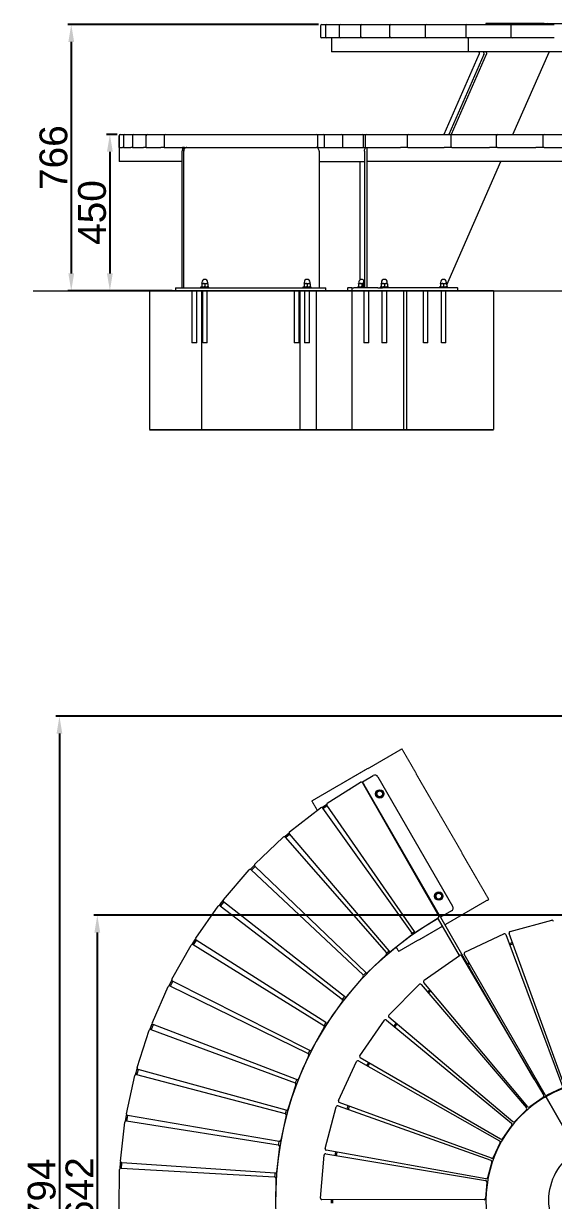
# Model space of a CAD drawing. Header units: millimetres. Extents: x -505 to 8929, y 370 to 7171.
# Drawn here: x -505 to 1021, y 3784 to 7171 of the extents above; entities that cross this region are included whole.
import ezdxf

# ---------------------------------------------------------------- set-up
doc = ezdxf.new("R2010")
doc.units = ezdxf.units.MM
doc.linetypes.add('HIDDEN', pattern=[1.905, 1.27, -0.635])
for name, color, linetype, lineweight in [('ZANO_R', 7, 'Continuous', 0), ('ZANO_R_przerywana', 7, 'HIDDEN', 0), ('ZANO_W', 1, 'Continuous', 0)]:
    doc.layers.add(name, color=color, linetype=linetype, lineweight=lineweight)
doc.styles.get("Standard").update_dxf_attribs({"font": 'ARIALUNI.TTF'})
doc.dimstyles.new('pl i ang', dxfattribs={"dimtxt": 50, "dimasz": 50, "dimexe": 1.25, "dimexo": 0.625, "dimgap": 10, "dimtad": 1, "dimtoh": 1, "dimtxsty": 'Standard', "dimcen": 2.5, "dimclrd": 1, "dimclre": 1, "dimclrt": 1, "dimadec": 0, "dimazin": 0, "dimtfac": 1, "dimtmove": 0, "dimatfit": 3, "dimfxl": 1, "dimarcsym": 1})

# ---------------------------------------------------------------- blocks, each defined once
blk = doc.blocks.new('*D424')
at = {"layer": 'ZANO_W', "color": 1, "lineweight": -2}
for p, q in [((-235.5, 6852.3), (-266.2, 6852.3)), ((-256.2, 6802.3), (-256.2, 6452.3)), ((-235.5, 6402.3), (-266.2, 6402.3))]:
    blk.add_line(p, q, dxfattribs=at)
at = {"layer": 'ZANO_W', "color": 1}
for points in [[(-247.9, 6802.3), (-264.6, 6802.3), (-256.2, 6852.3)], [(-264.6, 6452.3), (-247.9, 6452.3), (-256.2, 6402.3)]]:
    blk.add_solid(points, dxfattribs=at)
at = {"layer": 'ZANO_W', "color": 1, "insert": (-307.1, 6627.3), "char_height": 80, "attachment_point": 5, "rotation": 90}
blk.add_mtext('450', dxfattribs=at)
blk = doc.blocks.new('*D425')
at = {"layer": 'ZANO_W', "color": 1, "lineweight": -2}
for p, q in [((344.1, 7168.3), (-377.4, 7168.3)), ((-367.4, 7118.3), (-367.4, 6452.3)), ((-77, 6402.3), (-377.4, 6402.3))]:
    blk.add_line(p, q, dxfattribs=at)
at = {"layer": 'ZANO_W', "color": 1}
for points in [[(-359, 7118.3), (-375.7, 7118.3), (-367.4, 7168.3)], [(-375.7, 6452.3), (-359, 6452.3), (-367.4, 6402.3)]]:
    blk.add_solid(points, dxfattribs=at)
at = {"layer": 'ZANO_W', "color": 1, "insert": (-418.2, 6785.3), "char_height": 80, "attachment_point": 5, "rotation": 90}
blk.add_mtext('766', dxfattribs=at)
blk = doc.blocks.new('*D432')
at = {"layer": 'ZANO_W', "color": 1, "lineweight": -2}
for p, q in [((1161.2, 4604.8), (-302.4, 4604.8)), ((-292.4, 4554.8), (-292.4, 3012.7)), ((1161.2, 2962.7), (-302.4, 2962.7))]:
    blk.add_line(p, q, dxfattribs=at)
at = {"layer": 'ZANO_W', "color": 1}
for points in [[(-284.1, 4554.8), (-300.7, 4554.8), (-292.4, 4604.8)], [(-300.7, 3012.7), (-284.1, 3012.7), (-292.4, 2962.7)]]:
    blk.add_solid(points, dxfattribs=at)
at = {"layer": 'ZANO_W', "color": 1, "insert": (-343.3, 3783.7), "char_height": 80, "attachment_point": 5, "rotation": 90}
blk.add_mtext('1642', dxfattribs=at)
blk = doc.blocks.new('*D433')
at = {"layer": 'ZANO_W', "color": 1, "lineweight": -2}
for p, q in [((1161.2, 5177.4), (-411.4, 5177.4)), ((-401.4, 5127.4), (-401.4, 2433.3)), ((1161.2, 2383.3), (-411.4, 2383.3))]:
    blk.add_line(p, q, dxfattribs=at)
at = {"layer": 'ZANO_W', "color": 1}
for points in [[(-393, 5127.4), (-409.7, 5127.4), (-401.4, 5177.4)], [(-409.7, 2433.3), (-393, 2433.3), (-401.4, 2383.3)]]:
    blk.add_solid(points, dxfattribs=at)
at = {"layer": 'ZANO_W', "color": 1, "insert": (-452.2, 3780.3), "char_height": 80, "attachment_point": 5, "rotation": 90}
blk.add_mtext('2794', dxfattribs=at)

msp = doc.modelspace()

# ---------------------------------------------------------------- linework, layer by layer
at = {"layer": 'ZANO_R', "color": 7}
for p, q in [((350, 7164.3), (350, 7134.3)), ((350.1, 7164.3), (350.1, 7134.3)), ((354, 7168.3), (354.1, 7168.3)), ((354.1, 7168.3), (365.4, 7168.3)), ((364.6, 7164.3), (364.6, 7134.3)), ((365.4, 7168.3), (368.6, 7168.3)), ((368.6, 7168.3), (401.2, 7168.3)), ((401.2, 7168.3), (407.5, 7168.3)), ((403.5, 7164.3), (403.5, 7134.3)), ((407.5, 7168.3), (460.4, 7168.3)), ((460.4, 7168.3), (469.6, 7168.3)), ((465.6, 7164.3), (465.6, 7134.3)), ((469.6, 7168.3), (541.2, 7168.3)), ((541.2, 7168.3), (553.1, 7168.3)), ((549.1, 7164.3), (549.1, 7134.3)), ((553.1, 7168.3), (641.2, 7168.3)), ((641.2, 7168.3), (655.3, 7168.3)), ((651.3, 7164.3), (651.3, 7134.3)), ((655.3, 7168.3), (757.3, 7168.3)), ((757.3, 7168.3), (772.2, 7168.3)), ((768.2, 7164.3), (768.2, 7134.3)), ((772.2, 7168.3), (884.9, 7168.3)), ((826.4, 7171.3), (826.4, 7168.3)), ((993.8, 7171.3), (826.4, 7171.3)), ((884.9, 7168.3), (902.1, 7168.3)), ((898.1, 7164.3), (898.1, 7134.3)), ((902.1, 7168.3), (1022.2, 7168.3)), ((993.8, 7171.3), (1003.7, 7171.3)), ((1003.7, 7171.3), (1516.3, 7171.3)), ((354.1, 7130.3), (354, 7130.3)), ((365.4, 7130.3), (354.1, 7130.3)), ((368.6, 7130.3), (365.4, 7130.3)), ((401.2, 7130.3), (368.6, 7130.3)), ((381.4, 7130.3), (381.4, 7090.3)), ((407.5, 7130.3), (401.2, 7130.3)), ((460.4, 7130.3), (407.5, 7130.3)), ((469.6, 7130.3), (460.4, 7130.3)), ((541.2, 7130.3), (469.6, 7130.3)), ((553.1, 7130.3), (541.2, 7130.3)), ((641.2, 7130.3), (553.1, 7130.3)), ((655.3, 7130.3), (641.2, 7130.3)), ((757.3, 7130.3), (655.3, 7130.3)), ((771, 7130.3), (757.3, 7130.3)), ((772.2, 7130.3), (771, 7130.3)), ((884.9, 7130.3), (772.2, 7130.3)), ((775.9, 7090.3), (775.9, 7130.3)), ((776, 7090.3), (776, 7130.3)), ((894.3, 7130.3), (884.9, 7130.3)), ((902.1, 7130.3), (894.3, 7130.3)), ((1022.2, 7130.3), (902.1, 7130.3)), ((776, 7090.3), (381.4, 7090.3)), ((806.2, 7082), (705.4, 6852.3)), ((820.1, 7082), (719, 6852.3)), ((827, 7082), (725.9, 6852.3)), ((1961.4, 7090.3), (775.9, 7090.3)), ((903.8, 6852.3), (1007.9, 7088.9)), ((-229.6, 6814.3), (-229.6, 6848.3)), ((-229.5, 6848.3), (-229.5, 6814.3)), ((-225.6, 6852.3), (-225.5, 6852.3)), ((-225.5, 6852.3), (-215.8, 6852.3)), ((-217.3, 6848.3), (-217.3, 6814.3)), ((-215.8, 6852.3), (-213.3, 6852.3)), ((-213.3, 6852.3), (-192.4, 6852.3)), ((-192.4, 6852.3), (-187.5, 6852.3)), ((-191.5, 6848.3), (-191.5, 6814.3)), ((-187.5, 6852.3), (-155.7, 6852.3)), ((-155.7, 6852.3), (-148.4, 6852.3)), ((-152.4, 6848.3), (-152.4, 6814.3)), ((-148.4, 6852.3), (-106, 6852.3)), ((-106, 6852.3), (-96.4, 6852.3)), ((-100.4, 6848.3), (-100.4, 6814.3)), ((-96.4, 6852.3), (-43.8, 6852.3)), ((-43.8, 6852.3), (338.4, 6852.3)), ((338.4, 6852.3), (357.4, 6852.3)), ((342.4, 6814.3), (342.4, 6848.3)), ((357.4, 6852.3), (367.6, 6852.3)), ((361.4, 6814.3), (361.4, 6848.3)), ((367.6, 6852.3), (410.2, 6852.3)), ((410.2, 6852.3), (421.7, 6852.3)), ((414.2, 6814.3), (414.2, 6848.3)), ((421.7, 6852.3), (470.2, 6852.3)), ((470.2, 6852.3), (482.5, 6852.3)), ((474.2, 6814.3), (474.2, 6848.3)), ((478.5, 6848.3), (478.5, 6814.3)), ((482.5, 6852.3), (582.4, 6852.3)), ((582.4, 6852.3), (603.1, 6852.3)), ((599.1, 6848.3), (599.1, 6814.3)), ((603.1, 6852.3), (707.7, 6852.3)), ((707.7, 6852.3), (729.3, 6852.3)), ((725.3, 6848.3), (725.3, 6814.3)), ((729.3, 6852.3), (837.7, 6852.3)), ((837.7, 6852.3), (860.1, 6852.3)), ((856.1, 6848.3), (856.1, 6814.3)), ((860.1, 6852.3), (971, 6852.3)), ((971, 6852.3), (994, 6852.3)), ((990, 6848.3), (990, 6814.3)), ((994, 6852.3), (1106.5, 6852.3)), ((-229.5, 6814.3), (-229.6, 6814.3)), ((-229.5, 6814.3), (-219.8, 6814.3)), ((-229.5, 6814.3), (-229.5, 6814.3)), ((-229.1, 6814.3), (-229.1, 6774.3)), ((-218.6, 6814.3), (-219.8, 6814.3)), ((-217.3, 6814.3), (-218.6, 6814.3)), ((-217.2, 6814.3), (-217.3, 6814.3)), ((-217.2, 6814.3), (-196.3, 6814.3)), ((-194.9, 6814.3), (-196.3, 6814.3)), ((-191.5, 6814.3), (-194.9, 6814.3)), ((-191.3, 6814.3), (-191.5, 6814.3)), ((-191.3, 6814.3), (-159.5, 6814.3)), ((-157.8, 6814.3), (-159.5, 6814.3)), ((-152.4, 6814.3), (-157.8, 6814.3)), ((-152.1, 6814.3), (-152.4, 6814.3)), ((-152.1, 6814.3), (-109.7, 6814.3)), ((-107.8, 6814.3), (-109.7, 6814.3)), ((-100.4, 6814.3), (-107.8, 6814.3)), ((-99.9, 6814.3), (-100.4, 6814.3)), ((-99.9, 6814.3), (-47.4, 6814.3)), ((-47.6, 6814.3), (-47.6, 6804.8)), ((-41.8, 6814.3), (-47.4, 6814.3)), ((-44.2, 6814.3), (-44.2, 6812.3)), ((-41.8, 6814.3), (-35.8, 6814.3)), ((-35.8, 6814.3), (-35, 6814.3)), ((-35, 6814.3), (337.4, 6814.3)), ((338.6, 6814.2), (338.6, 6814.3)), ((342.4, 6814.3), (340.4, 6814.3)), ((342.1, 6812.8), (342.1, 6814.3)), ((342.4, 6814.3), (478.5, 6814.3)), ((480.7, 6814.3), (478.5, 6814.3)), ((480.7, 6814.3), (580.5, 6814.3)), ((483.6, 6814.3), (483.6, 6774.3)), ((583.4, 6814.3), (580.5, 6814.3)), ((599.1, 6814.3), (583.4, 6814.3)), ((601.6, 6814.3), (599.2, 6814.3)), ((601.6, 6814.3), (706.2, 6814.3)), ((709, 6814.3), (706.2, 6814.3)), ((725.6, 6814.3), (709, 6814.3)), ((728.2, 6814.3), (725.6, 6814.3)), ((728.2, 6814.3), (836.5, 6814.3)), ((839.3, 6814.3), (836.5, 6814.3)), ((856.5, 6814.3), (839.3, 6814.3)), ((859.3, 6814.3), (856.5, 6814.3)), ((859.3, 6814.3), (970.3, 6814.3)), ((973.1, 6814.3), (970.3, 6814.3)), ((990.6, 6814.3), (973.1, 6814.3)), ((993.7, 6814.3), (990.6, 6814.3)), ((993.7, 6814.3), (1106.2, 6814.3)), ((-47.7, 6410.3), (-47.7, 6804.3)), ((-43.7, 6410.3), (-43.7, 6804.3)), ((346.1, 6804.3), (346.1, 6410.3)), ((476.7, 6804.3), (476.7, 6410.3)), ((483.6, 6804.3), (483.6, 6410.3)), ((-47.6, 6774.3), (-229.1, 6774.3)), ((346.1, 6774.3), (476.7, 6774.3)), ((463.7, 6774.3), (463.7, 6433.2)), ((2365.7, 6774.3), (483.6, 6774.3)), ((713.3, 6419.6), (869.4, 6774.3)), ((-67, 6410.3), (-67, 6402.3)), ((-67, 6410.3), (-65.7, 6410.3)), ((-65.7, 6410.3), (-25.7, 6410.3)), ((-47.7, 6410.3), (-43.7, 6410.3)), ((-25.7, 6410.3), (-12, 6410.3)), ((-12, 6410.3), (360.4, 6410.3)), ((5, 6412.8), (5, 6410.3)), ((29, 6412.8), (5, 6412.8)), ((8, 6422.8), (8, 6422.8)), ((8, 6422.8), (12.7, 6422.8)), ((8, 6422.8), (8, 6422.8)), ((8, 6412.8), (8, 6412.8)), ((8.1, 6422), (8.1, 6413.6)), ((8.5, 6426.3), (8.5, 6423.1)), ((12.7, 6422.8), (21.7, 6422.8)), ((17.3, 6422), (17.3, 6413.6)), ((26, 6422.8), (21.7, 6422.8)), ((25.5, 6423.1), (25.5, 6426.3)), ((26, 6422.8), (26, 6422.8)), ((26, 6412.8), (26, 6412.8)), ((26.1, 6422), (26.1, 6413.6)), ((29, 6410.3), (29, 6412.8)), ((299.4, 6412.8), (299.4, 6410.3)), ((323.4, 6412.8), (299.4, 6412.8)), ((302.4, 6422.8), (302.4, 6422.8)), ((302.4, 6422.8), (307.1, 6422.8)), ((302.4, 6422.8), (302.4, 6422.8)), ((302.4, 6412.8), (302.4, 6412.8)), ((302.6, 6422), (302.6, 6413.6)), ((302.9, 6426.3), (302.9, 6423.1)), ((307.1, 6422.8), (316.1, 6422.8)), ((311.7, 6422), (311.7, 6413.6)), ((320.4, 6422.8), (316.1, 6422.8)), ((319.9, 6423.1), (319.9, 6426.3)), ((320.4, 6422.8), (320.4, 6422.8)), ((320.4, 6412.8), (320.4, 6412.8)), ((320.6, 6422), (320.6, 6413.6)), ((323.4, 6410.3), (323.4, 6412.8)), ((360.4, 6410.3), (365.4, 6410.3)), ((365.4, 6402.3), (365.4, 6410.3)), ((427.5, 6410.3), (427.5, 6402.3)), ((427.5, 6410.3), (428.8, 6410.3)), ((440.6, 6410.3), (428.8, 6410.3)), ((440.6, 6410.3), (440.6, 6402.3)), ((440.6, 6410.3), (445.6, 6410.3)), ((514.8, 6410.3), (445.6, 6410.3)), ((456.7, 6412.8), (456.7, 6410.3)), ((469.8, 6412.8), (456.7, 6412.8)), ((459.7, 6422.8), (459.7, 6422.8)), ((459.7, 6422.8), (464.4, 6422.8)), ((459.7, 6422.8), (459.7, 6422.8)), ((459.7, 6412.8), (459.7, 6412.8)), ((459.8, 6422), (459.8, 6413.6)), ((460.2, 6426.3), (460.2, 6423.1)), ((464.4, 6422.8), (472.8, 6422.8)), ((468.9, 6422), (468.9, 6413.6)), ((469.8, 6412.8), (469.8, 6410.3)), ((476.7, 6412.8), (469.8, 6412.8)), ((472.8, 6422.8), (472.8, 6422.8)), ((472.8, 6422.8), (476.7, 6422.8)), ((472.8, 6422.8), (472.8, 6422.8)), ((472.8, 6412.8), (472.8, 6412.8)), ((472.9, 6422), (472.9, 6413.6)), ((473.3, 6426.3), (473.3, 6423.1)), ((483.6, 6410.3), (476.7, 6410.3)), ((514.8, 6410.3), (528.5, 6410.3)), ((521.7, 6412.8), (521.7, 6410.3)), ((545.7, 6412.8), (521.7, 6412.8)), ((524.7, 6422.8), (524.7, 6422.8)), ((524.7, 6422.8), (529.4, 6422.8)), ((524.7, 6422.8), (524.7, 6422.8)), ((524.7, 6412.8), (524.7, 6412.8)), ((524.8, 6422), (524.8, 6413.6)), ((525.2, 6426.3), (525.2, 6423.1)), ((744, 6410.3), (528.5, 6410.3)), ((529.4, 6422.8), (538.4, 6422.8)), ((534, 6422), (534, 6413.6)), ((542.7, 6422.8), (538.4, 6422.8)), ((542.2, 6423.1), (542.2, 6426.3)), ((542.7, 6422.8), (542.7, 6422.8)), ((542.7, 6412.8), (542.7, 6412.8)), ((542.8, 6422), (542.8, 6413.6)), ((545.7, 6410.3), (545.7, 6412.8)), ((692.1, 6412.8), (692.1, 6410.3)), ((716.1, 6412.8), (692.1, 6412.8)), ((695.1, 6422.8), (695.1, 6422.8)), ((695.1, 6422.8), (699.8, 6422.8)), ((695.1, 6422.8), (695.1, 6422.8)), ((695.1, 6412.8), (695.1, 6412.8)), ((695.3, 6422), (695.3, 6413.6)), ((695.6, 6426.3), (695.6, 6423.1)), ((699.8, 6422.8), (708.8, 6422.8)), ((704.4, 6422), (704.4, 6413.6)), ((713.1, 6422.8), (708.8, 6422.8)), ((712.6, 6423.1), (712.6, 6426.3)), ((713.1, 6422.8), (713.1, 6422.8)), ((713.1, 6412.8), (713.1, 6412.8)), ((713.3, 6422), (713.3, 6413.6)), ((716.1, 6410.3), (716.1, 6412.8)), ((744, 6410.3), (745.3, 6410.3)), ((745.3, 6402.3), (745.3, 6410.3)), ((-142.3, 6402.3), (7.7, 6402.3)), ((290.7, 6402.3), (-142.3, 6402.3)), ((-6, 6402.3), (-20, 6402.3)), ((7.7, 6402.3), (337.8, 6402.3)), ((24, 6402.3), (10, 6402.3)), ((288.4, 6402.3), (274.4, 6402.3)), ((440.7, 6402.3), (290.7, 6402.3)), ((318.4, 6402.3), (304.4, 6402.3)), ((337.8, 6402.3), (597.4, 6402.3)), ((337.8, 6402.3), (440.7, 6402.3)), ((588.5, 6402.3), (337.8, 6402.3)), ((488.8, 6402.3), (474.8, 6402.3)), ((540.7, 6402.3), (526.7, 6402.3)), ((848, 6402.3), (588.5, 6402.3)), ((597.4, 6402.3), (848, 6402.3)), ((659.2, 6402.3), (645.2, 6402.3)), ((711.1, 6402.3), (697.1, 6402.3)), ((369.7, 4927), (465.3, 4987.3)), ((468.7, 4987.7), (470.6, 4988.7)), ((470.6, 4988.7), (501.8, 5006.7)), ((470.9, 4985.9), (690.4, 4601.8)), ((694.5, 4601), (475.6, 4980.1)), ((515.4, 5003.1), (730.4, 4630.7)), ((432.5, 4966.7), (430.9, 4965.6)), ((432.5, 4966.7), (435, 4968.2)), ((261.1, 4844.6), (350.2, 4914)), ((353.7, 4914.7), (368, 4924.7)), ((355.9, 4913.2), (612.5, 4552.8)), ((356.7, 4912), (369.1, 4920.6)), ((620.8, 4557.8), (368.6, 4921.4)), ((161.1, 4751.7), (242.8, 4829.7)), ((248.6, 4829.4), (539.7, 4496.3)), ((547.6, 4502.1), (260.5, 4838.8)), ((480.2, 4439.4), (161.1, 4745.9)), ((70.8, 4649.4), (144.4, 4735.1)), ((150.1, 4735.4), (472.9, 4432.8)), ((419.3, 4370.3), (71.3, 4643.6)), ((-9, 4538.5), (55.7, 4631.1)), ((61.4, 4632), (412.6, 4363)), ((726.8, 4617), (695.6, 4599)), ((689.1, 4596.4), (626.2, 4556.7)), ((688.7, 4595), (678.8, 4589.3)), ((749.9, 4489), (689.4, 4593.7)), ((772.5, 4465.9), (696.4, 4597.7)), ((895.8, 4557.6), (1015.6, 4590.1)), ((611.7, 4547.3), (553.1, 4501.6)), ((613, 4551.8), (621.1, 4557.5)), ((765.5, 4498.1), (877.9, 4551)), ((883.4, 4548.8), (1046.8, 4111.6)), ((1052, 4113.5), (893.1, 4552.3)), ((-77.5, 4420.3), (-22.3, 4518.8)), ((-16.7, 4520.2), (359.5, 4287.4)), ((365.4, 4295.5), (-7.9, 4532.9)), ((539.5, 4490.7), (485.7, 4439.4)), ((540.3, 4495.4), (547.9, 4501.8)), ((648.5, 4417.4), (750, 4489)), ((755.7, 4487.7), (992.6, 4085.6)), ((996.5, 4087.9), (763.8, 4492.5)), ((473.6, 4431.9), (480.5, 4439.1)), ((769.6, 4464.2), (776, 4467.9)), ((771.6, 4460.7), (778, 4464.4)), ((773.9, 4456.9), (776.7, 4458.5)), ((776.7, 4458.5), (774.5, 4462.4)), ((775.9, 4467.9), (777.4, 4468.7)), ((775.9, 4467.9), (777.9, 4464.4)), ((778, 4464.4), (776, 4467.9)), ((777.9, 4464.4), (779.4, 4465.3)), ((964.9, 4132.5), (779.2, 4454.2)), ((-86, 4401.6), (-77.9, 4417.5)), ((-82, 4400.6), (-75, 4414.4)), ((319.3, 4215.6), (-75.8, 4414.7)), ((473.2, 4427.3), (424.8, 4370.9)), ((546.4, 4317), (633.9, 4405.1)), ((639.8, 4404.9), (942.9, 4050)), ((947.1, 4053.6), (647.7, 4411.5)), ((-133.9, 4295.7), (-88.8, 4399.2)), ((-83.4, 4401.2), (314.1, 4207)), ((413.4, 4362.2), (419.6, 4370.1)), ((657.6, 4384), (665.3, 4390.5)), ((660.2, 4381), (667.9, 4387.5)), ((413.5, 4357.5), (370.9, 4296.6)), ((463.4, 4200.3), (534.2, 4302.3)), ((540.1, 4303.1), (900.2, 4006.3)), ((903.7, 4010.5), (546.7, 4311.1)), ((-177.7, 4166.1), (-143.1, 4273.6)), ((-137.9, 4276.1), (276.9, 4122.3)), ((281.2, 4131.5), (-131.7, 4290.4)), ((360.9, 4282.1), (324.6, 4217.2)), ((360.4, 4286.7), (365.8, 4295.3)), ((561.2, 4285.7), (567.6, 4293.4)), ((564.3, 4283.2), (570.7, 4290.9)), ((316, 4201.8), (286.3, 4133.6)), ((401.8, 4071.1), (453.9, 4183.8)), ((459.5, 4185.6), (865.7, 3955.8)), ((868.5, 3960.6), (464.7, 4194.6)), ((-208.5, 4032.7), (-184.7, 4143.1)), ((-179.8, 4146.2), (248.2, 4034.3)), ((251.6, 4043.9), (-175, 4161)), ((279.3, 4117.3), (256.5, 4046.5)), ((1044.8, 4106.6), (1001.7, 4086.3)), ((842.4, 3905.3), (404.1, 4065.6)), ((991.4, 4080.3), (952.5, 4052.9)), ((994.2, 4081.8), (990.1, 4079.4)), ((993.8, 4079.7), (993.6, 4079.6)), ((995.8, 4081), (998.4, 4082.4)), ((1001, 4084), (998.4, 4082.5)), ((998.4, 4082.5), (1088.2, 3926.5)), ((998.4, 4082.4), (1088.1, 3926.7)), ((1003.4, 4085.3), (1003.1, 4085.2)), ((363.7, 3933.1), (395.4, 4053.1)), ((400.6, 4055.9), (840.5, 3900.1)), ((942.7, 4044.6), (909.1, 4010.8)), ((-225.9, 3896.9), (-213.2, 4009.1)), ((-208.6, 4012.6), (228.5, 3943.8)), ((230.9, 3953.8), (-205.3, 4027.9)), ((251.1, 4029.6), (235.5, 3956.9)), ((900.9, 4000.9), (873.7, 3961.8)), ((231.8, 3939.4), (223.5, 3865.5)), ((867.4, 3950.6), (847.4, 3907.4)), ((350, 3790.5), (360.4, 3914.3)), ((365.1, 3917.9), (825.4, 3840.9)), ((826.3, 3846.3), (366.8, 3928.1)), ((392.1, 3913.4), (393.8, 3923.3)), ((396, 3912.7), (397.7, 3922.6)), ((-229.6, 3759.9), (-228.2, 3872.8)), ((-223.9, 3876.7), (217.8, 3851.6)), ((219.2, 3861.9), (-222.2, 3892.4)), ((843, 3895.3), (830.9, 3849.3)), ((221.5, 3847.6), (220.6, 3773.3)), ((828.7, 3836.6), (824.7, 3789.1)), ((820.7, 3785.5), (354, 3786.2)), ((381.4, 3776.1), (381.4, 3786.2)), ((385.4, 3776.1), (385.4, 3786.2))]:
    msp.add_line(p, q, dxfattribs=at)
at = {"layer": 'ZANO_R'}
msp.add_line((-476.6, 6402.3), (3267.2, 6402.3), dxfattribs=at)
at = {"layer": 'ZANO_R', "color": 7, "flags": 128}
for points in [[(804.4, 7090.3), (805.1, 7090.1), (805.7, 7089.5), (806.3, 7088.6), (806.6, 7087.4), (806.8, 7086), (806.8, 7084.6), (806.6, 7083.2), (806.2, 7082)], [(820.1, 7082), (820.5, 7083.2), (820.7, 7084.6), (820.7, 7086), (820.5, 7087.4), (820.1, 7088.6), (819.6, 7089.5), (818.9, 7090.1), (818.2, 7090.3)], [(825.1, 7090.3), (825.9, 7090.1), (826.5, 7089.5), (827, 7088.6), (827.4, 7087.4), (827.6, 7086), (827.6, 7084.6), (827.4, 7083.2), (827, 7082)], [(-47.7, 6804.3), (-47.5, 6806.3), (-47, 6808.2), (-46.2, 6809.9), (-45.1, 6811.4), (-43.8, 6812.7), (-42.3, 6813.6), (-40.7, 6814.1), (-39, 6814.3)], [(-35, 6814.3), (-36.7, 6814.1), (-38.3, 6813.6), (-39.8, 6812.7), (-41.1, 6811.4), (-42.2, 6809.9), (-43, 6808.2), (-43.5, 6806.3), (-43.7, 6804.3)], [(346.1, 6804.3), (345.9, 6806.3), (345.4, 6808.2), (344.6, 6809.9), (343.5, 6811.4), (342.2, 6812.7), (340.7, 6813.6), (339.1, 6814.1), (337.4, 6814.3)], [(476.7, 6804.3), (476.8, 6806.3), (477.1, 6808.2), (477.6, 6809.9), (478.2, 6811.4), (478.9, 6812.7), (479.8, 6813.6), (480.7, 6814.1), (481.7, 6814.3)], [(8.1, 6422), (8, 6422.8), (8, 6422.8)], [(8, 6412.8), (8, 6412.9), (8.1, 6413.6)], [(8.1, 6422), (10.4, 6422.6), (12.7, 6422.8)], [(17.3, 6413.6), (15, 6413.1), (12.7, 6412.8)], [(17.3, 6422), (19.4, 6422.6), (21.7, 6422.8)], [(26.1, 6413.6), (23.9, 6413.1), (21.7, 6412.8)], [(26.1, 6422), (26, 6422.8), (26, 6422.8)], [(26, 6412.8), (26, 6412.9), (26.1, 6413.6)], [(302.6, 6422), (302.5, 6422.8), (302.4, 6422.8)], [(302.4, 6412.8), (302.5, 6412.9), (302.6, 6413.6)], [(302.6, 6422), (304.8, 6422.6), (307.1, 6422.8)], [(311.7, 6413.6), (309.5, 6413.1), (307.1, 6412.8)], [(311.7, 6422), (313.9, 6422.6), (316.1, 6422.8)], [(320.6, 6413.6), (318.4, 6413.1), (316.1, 6412.8)], [(320.6, 6422), (320.5, 6422.8), (320.4, 6422.8)], [(320.4, 6412.8), (320.5, 6412.9), (320.6, 6413.6)], [(459.8, 6422), (459.7, 6422.8), (459.7, 6422.8)], [(459.7, 6412.8), (459.7, 6412.9), (459.8, 6413.6)], [(459.8, 6422), (462, 6422.6), (464.4, 6422.8)], [(468.9, 6413.6), (466.7, 6413.1), (464.4, 6412.8)], [(468.9, 6422), (471.1, 6422.6), (472.8, 6422.8)], [(472.8, 6412.9), (471, 6413.1), (468.9, 6413.6)], [(472.9, 6422), (472.8, 6422.8), (472.8, 6422.8)], [(472.8, 6412.8), (472.8, 6412.9), (472.9, 6413.6)], [(472.9, 6422), (475.2, 6422.6), (476.7, 6422.8)], [(476.7, 6412.9), (475, 6413.1), (472.9, 6413.6)], [(524.8, 6422), (524.7, 6422.8), (524.7, 6422.8)], [(524.7, 6412.8), (524.7, 6412.9), (524.8, 6413.6)], [(524.8, 6422), (527.1, 6422.6), (529.4, 6422.8)], [(534, 6413.6), (531.7, 6413.1), (529.4, 6412.8)], [(534, 6422), (536.2, 6422.6), (538.4, 6422.8)], [(542.8, 6413.6), (540.7, 6413.1), (538.4, 6412.8)], [(542.8, 6422), (542.7, 6422.8), (542.7, 6422.8)], [(542.7, 6412.8), (542.7, 6412.9), (542.8, 6413.6)], [(695.3, 6422), (695.2, 6422.8), (695.1, 6422.8)], [(695.1, 6412.8), (695.2, 6412.9), (695.3, 6413.6)], [(695.3, 6422), (697.5, 6422.6), (699.8, 6422.8)], [(704.4, 6413.6), (702.2, 6413.1), (699.8, 6412.8)], [(704.4, 6422), (706.6, 6422.6), (708.8, 6422.8)], [(713.3, 6413.6), (711.1, 6413.1), (708.8, 6412.8)], [(713.3, 6422), (713.1, 6422.8), (713.1, 6422.8)], [(713.1, 6412.8), (713.1, 6412.9), (713.3, 6413.6)], [(470.6, 4988.7), (470.7, 4988.6), (471, 4988.1), (471.5, 4987.3), (472.1, 4986.2), (472.8, 4984.9), (473.7, 4983.4), (474.6, 4981.8), (475.6, 4980.1)], [(515.9, 4961.8), (515.6, 4961.6), (513.5, 4960.3), (511.5, 4959.1)], [(511.6, 4953.9), (511.5, 4957.8), (511.5, 4959.1)], [(511.8, 4948.7), (511.7, 4952.5), (511.6, 4953.9)], [(511.8, 4948.7), (514, 4947.5), (516.3, 4946.2)], [(520.3, 4964.5), (518.2, 4963.2), (515.9, 4961.8)], [(516.3, 4946.2), (516.7, 4946), (518.8, 4944.9), (520.9, 4943.7)], [(524.9, 4962), (524.6, 4962.2), (522.5, 4963.4), (520.3, 4964.5)], [(520.9, 4943.7), (523.1, 4945.1), (525.3, 4946.4)], [(529.5, 4959.6), (527.2, 4960.8), (524.9, 4962)], [(525.3, 4946.4), (525.7, 4946.6), (527.7, 4947.9), (529.8, 4949.2)], [(529.6, 4954.4), (529.5, 4958.3), (529.5, 4959.6)], [(529.8, 4949.2), (529.7, 4953), (529.6, 4954.4)], [(246.3, 4830.7), (248, 4832.2), (259.6, 4842.1)], [(249.6, 4828.3), (250.6, 4829.2), (261.1, 4838.1)], [(147.7, 4736.4), (152.1, 4741.1), (159.9, 4749.2)], [(151.2, 4734.3), (155, 4738.3), (161.7, 4745.3)], [(58.9, 4632.8), (65.4, 4641.2), (69.8, 4646.7)], [(62.6, 4631.1), (68.6, 4638.7), (72, 4643.1)], [(685.9, 4667.3), (685.6, 4667.1), (683.5, 4665.9), (681.5, 4664.6)], [(681.6, 4659.4), (681.5, 4663.4), (681.5, 4664.6)], [(681.8, 4654.2), (681.7, 4658.1), (681.6, 4659.4)], [(681.8, 4654.2), (684, 4653), (686.3, 4651.8)], [(690.3, 4670.1), (688.2, 4668.7), (685.9, 4667.3)], [(686.3, 4651.8), (686.7, 4651.6), (688.8, 4650.4), (690.9, 4649.3)], [(694.9, 4667.6), (694.6, 4667.8), (692.5, 4668.9), (690.3, 4670.1)], [(690.9, 4649.3), (693.1, 4650.6), (695.3, 4652)], [(699.5, 4665.1), (697.2, 4666.3), (694.9, 4667.6)], [(695.3, 4652), (695.7, 4652.2), (697.7, 4653.5), (699.8, 4654.7)], [(699.6, 4659.9), (699.5, 4663.9), (699.5, 4665.1)], [(699.8, 4654.7), (699.7, 4658.6), (699.6, 4659.9)], [(689.4, 4593.7), (689.2, 4594.1), (689, 4594.4), (688.8, 4594.8), (688.6, 4595.2), (688.3, 4595.6), (688.2, 4595.9)], [(694.5, 4601), (694.7, 4600.5), (695, 4600.1), (695.3, 4599.6), (695.5, 4599.2), (695.7, 4598.8), (696, 4598.4), (696.2, 4598.1), (696.4, 4597.7)], [(-19.3, 4520.8), (-11.3, 4533.4), (-9.7, 4535.8)], [(-15.4, 4519.4), (-7.9, 4531.3), (-7.2, 4532.4)], [(892.9, 4523.1), (896.8, 4524.5), (902.4, 4526.6)], [(894.3, 4519.4), (898.2, 4520.8), (903.8, 4522.8)], [(776.7, 4458.5), (776.8, 4458.4), (776.9, 4458.2), (777.2, 4457.8), (777.5, 4457.2), (777.9, 4456.6), (778.3, 4455.8), (778.8, 4455), (779.2, 4454.2)], [(-140.5, 4276.2), (-139.9, 4277.9), (-134.1, 4293)], [(-136.5, 4275.6), (-136.2, 4276.4), (-130.9, 4290.1)], [(315, 4206.3), (315.3, 4206.8), (319.7, 4215.4)], [(483.3, 4172.1), (485, 4175.1), (488.3, 4180.9)], [(486.8, 4170.2), (488.5, 4173.1), (491.8, 4178.9)], [(-182.4, 4146), (-180.8, 4152.1), (-177.6, 4163.4)], [(-178.3, 4145.8), (-176.9, 4151), (-174.2, 4160.8)], [(277.9, 4121.7), (278.5, 4123.4), (281.6, 4131.3)], [(993.1, 4083.7), (993.1, 4083.7), (993.5, 4083), (993.8, 4082.5), (994.1, 4082.1), (994.2, 4081.9), (994.2, 4081.8)], [(1001.6, 4084.3), (1001.4, 4084.2), (1001.2, 4084.1)], [(249.3, 4033.8), (250.1, 4036.7), (252.1, 4043.8)], [(426.4, 4046.8), (429, 4054), (429.8, 4056.2)], [(430.2, 4045.4), (432.7, 4052.6), (433.6, 4054.9)], [(-211.1, 4012.1), (-209.3, 4022.9), (-208.1, 4030)], [(-207.1, 4012.3), (-205.4, 4022.3), (-204.4, 4027.8)], [(229.5, 3943.4), (230.2, 3947.6), (231.3, 3953.7)], [(-226.5, 3876), (-225.4, 3891.7), (-225.2, 3894.2)], [(-222.4, 3876.6), (-221.4, 3891.4), (-221.3, 3892.4)], [(218.9, 3851.4), (219.3, 3857), (219.6, 3861.9)]]:
    msp.add_lwpolyline(points, dxfattribs=at)
at = {"layer": 'ZANO_R', "color": 7}
for centre, radius in [((520.6, 4954.1), 12), ((520.6, 4954.1), 8.5), ((690.6, 4659.7), 12), ((690.6, 4659.7), 8.5)]:
    msp.add_circle(centre, radius, dxfattribs=at)
for centre, radius, start, end in [((354.1, 7164.3), 4, 90, 180), ((368.6, 7164.3), 4, 90, 180), ((407.5, 7164.3), 4, 90, 180), ((469.6, 7164.3), 4, 90, 180), ((553.1, 7164.3), 4, 90, 180), ((655.3, 7164.3), 4, 90, 180), ((772.2, 7164.3), 4, 90, 180), ((902.1, 7164.3), 4, 90, 180), ((993.7, 7166.9), 4.46, 19.112, 88.6241), ((1003.8, 7166.8), 4.5, 91.3186, 160.5168), ((354.1, 7134.3), 4, 180, 270), ((368.6, 7134.3), 4, 180, 270), ((407.5, 7134.3), 4, 180, 270), ((469.6, 7134.3), 4, 180, 270), ((553.1, 7134.3), 4, 180, 270), ((655.3, 7134.3), 4, 180, 270), ((772.2, 7134.3), 4, 180, 270), ((902.1, 7134.3), 4, 180, 270), ((1001.5, 7091.7), 7.04, 336.746, 348.8343), ((-225.6, 6848.3), 4, 90.0035, 180.0024), ((-225.5, 6848.3), 4, 90, 180), ((-213.3, 6848.3), 4, 90, 180), ((-187.5, 6848.3), 4, 90, 180), ((-148.4, 6848.3), 4, 90, 180), ((-96.4, 6848.3), 4, 90, 180), ((338.4, 6848.3), 4, 0, 90), ((357.4, 6848.3), 4, 0, 90), ((410.2, 6848.3), 4, 0, 90), ((470.2, 6848.3), 4, 0, 90), ((482.5, 6848.3), 4, 90, 180), ((603.1, 6848.3), 4, 90, 180), ((729.3, 6848.3), 4, 90, 180), ((860.1, 6848.3), 4, 90, 180), ((994, 6848.3), 4, 90, 180), ((12.8, 6426.9), 14, 250.5164, 269.5271), ((8.2, 6423.1), 0.25, 270, 0), ((17, 6426.3), 8.5, 0, 180), ((12.6, 6408.8), 14, 70.5167, 89.5269), ((21.8, 6426.1), 13.2, 249.9157, 269.5034), ((21.6, 6409.6), 13.2, 69.9151, 89.5041), ((25.7, 6423.1), 0.25, 180, 270), ((307.3, 6426.9), 14, 250.5164, 269.5271), ((302.7, 6423.1), 0.25, 270, 0), ((311.4, 6426.3), 8.5, 0, 180), ((307, 6408.8), 14, 70.5164, 89.5271), ((316.2, 6426.1), 13.2, 249.9157, 269.504), ((316, 6409.6), 13.2, 69.9157, 89.5034), ((320.2, 6423.1), 0.25, 180, 270), ((464.5, 6426.9), 14, 250.5167, 269.5269), ((459.9, 6423.1), 0.25, 270, 0), ((468.7, 6426.3), 8.5, 39.4913, 180), ((464.3, 6408.8), 14, 70.5172, 89.5268), ((473, 6423.1), 0.25, 270, 0), ((481.8, 6426.3), 8.5, 126.6007, 180), ((529.5, 6426.9), 14, 250.5172, 269.5268), ((525, 6423.1), 0.25, 270, 0), ((533.7, 6426.3), 8.5, 0, 180), ((529.3, 6408.8), 14, 70.5167, 89.5269), ((538.5, 6426.1), 13.2, 249.9157, 269.5034), ((538.3, 6409.6), 13.2, 69.9151, 89.5041), ((542.5, 6423.1), 0.25, 180, 270), ((699.9, 6426.9), 14, 250.5169, 269.5268), ((695.4, 6423.1), 0.25, 270, 0), ((704.1, 6426.3), 8.5, 0, 180), ((699.7, 6408.8), 14, 70.5169, 89.5268), ((708.9, 6426.1), 13.2, 249.9154, 269.5037), ((708.7, 6409.6), 13.2, 69.9154, 89.5037), ((712.9, 6423.1), 0.25, 180, 270), ((467.4, 4983.9), 4, 29.75, 122.25), ((506.8, 4998.1), 10, 30, 120), ((520.6, 4954.1), 9, 121.5608, 181.5608), ((520.6, 4954.1), 9, 181.5608, 241.5608), ((520.6, 4954.1), 9, 61.5608, 121.5608), ((520.6, 4954.1), 9, 241.5608, 301.5608), ((520.6, 4954.1), 9, 1.5608, 61.5608), ((520.6, 4954.1), 9, 301.5608, 1.5608), ((352.6, 4910.9), 4, 35.45, 127.95), ((371.9, 4923.6), 4, 122.25, 214.75), ((263.6, 4841.4), 4, 127.95, 220.45), ((245.6, 4826.8), 4, 41.15, 133.65), ((163.9, 4748.8), 4, 133.65, 226.15), ((147.4, 4732.4), 4, 46.85, 139.35), ((73.8, 4646.8), 4, 139.35, 231.85), ((690.6, 4659.7), 9, 121.5608, 181.5608), ((690.6, 4659.7), 9, 181.5608, 241.5608), ((690.6, 4659.7), 9, 61.5608, 121.5608), ((690.6, 4659.7), 9, 241.5608, 301.5608), ((690.6, 4659.7), 9, 1.5608, 61.5608), ((690.6, 4659.7), 9, 301.5608, 1.5608), ((59, 4628.8), 4, 52.55, 145.05), ((721.8, 4625.7), 10, 300, 30), ((1146.6, 3790.5), 925.7, 119.6472, 209.6472), ((686.9, 4599.8), 4, 302.25, 29.75), ((1016.7, 4586.3), 4, 10.5, 105.2048), ((609.2, 4550.4), 4, 307.95, 35.45), ((624.1, 4560.1), 4, 214.75, 302.25), ((879.6, 4547.4), 4, 20.5, 115.2048), ((896.8, 4553.7), 4, 105.2048, 199.9095), ((-18.8, 4516.8), 4, 58.25, 150.75), ((-5.7, 4536.2), 4, 145.05, 237.55), ((536.7, 4493.6), 4, 313.65, 41.15), ((550.6, 4504.7), 4, 220.45, 307.95), ((752.3, 4485.7), 4, 30.5, 125.2048), ((767.2, 4494.5), 4, 115.2048, 209.9095), ((482.9, 4442.3), 4, 226.15, 313.65), ((-74, 4418.3), 4, 150.75, 243.25), ((470.2, 4429.9), 4, 319.35, 46.85), ((636.8, 4402.3), 4, 40.5, 135.2048), ((650.8, 4414.1), 4, 125.2048, 219.9095), ((-85.1, 4397.6), 4, 63.95, 156.45), ((421.7, 4373.5), 4, 231.85, 319.35), ((410.2, 4359.8), 4, 325.05, 52.55), ((537.5, 4300), 4, 50.5, 145.2048), ((549.3, 4314.1), 4, 135.2048, 229.9095), ((-139.3, 4272.4), 4, 69.65, 162.15), ((-130.3, 4294.1), 4, 156.45, 248.95), ((357.4, 4284), 4, 330.75, 58.25), ((367.6, 4298.8), 4, 237.55, 325.05), ((312.3, 4203.4), 4, 336.45, 63.95), ((321.1, 4219.2), 4, 243.25, 330.75), ((457.5, 4182.1), 4, 60.5, 155.2048), ((466.7, 4198.1), 4, 145.2048, 239.9095), ((-180.8, 4142.3), 4, 75.35, 167.85), ((-173.9, 4164.9), 4, 162.15, 254.65), ((282.6, 4135.2), 4, 248.95, 336.45), ((275.5, 4118.5), 4, 342.15, 69.65), ((1170.5, 3783.5), 345, 0.991, 119.0201), ((405.5, 4069.4), 4, 155.2048, 249.9095), ((1171.4, 3784), 345, 120.991, 239.0201), ((989.1, 4083.6), 4, 305.2048, 30.5), ((860.4, 4311), 266.9, 299.9631, 301.1223), ((1135.2, 3845.1), 274, 120.607, 120.809), ((1171.4, 3784), 345, 120.083, 120.6177), ((1000, 4089.9), 4, 209.9095, 295.2048), ((820.6, 4402.8), 366.4, 299.0461, 299.8906), ((-204.6, 4031.9), 4, 167.85, 260.35), ((247.2, 4030.4), 4, 347.85, 75.35), ((252.7, 4047.8), 4, 254.65, 342.15), ((399.2, 4052.1), 4, 70.5, 165.2048), ((939.9, 4047.4), 4, 315.2048, 40.5), ((950.2, 4056.1), 4, 219.9095, 305.2048), ((-209.2, 4008.6), 4, 81.05, 173.55), ((897.6, 4003.2), 4, 325.2048, 50.5), ((906.3, 4013.6), 4, 229.9095, 315.2048), ((227.8, 3939.8), 4, 353.55, 81.05), ((231.6, 3957.7), 4, 260.35, 347.85), ((367.5, 3932), 4, 165.2048, 259.9095), ((863.7, 3952.3), 4, 335.2048, 60.5), ((870.5, 3964.1), 4, 239.9095, 325.2048), ((-221.9, 3896.4), 4, 173.55, 266.05), ((364.4, 3914), 4, 80.5, 175.2048), ((839.2, 3896.3), 4, 345.2048, 70.5), ((843.8, 3909.1), 4, 249.9095, 335.2048), ((1171.4, 3784), 165, 122.1509, 238.0415), ((-224.2, 3872.7), 4, 86.75, 179.25), ((219.5, 3865.9), 4, 266.05, 353.55), ((217.5, 3847.7), 4, 359.25, 86.75), ((824.7, 3836.9), 4, 355.2048, 80.5), ((827, 3850.3), 4, 259.9095, 345.2048), ((354, 3790.2), 4, 175.2048, 269.9095), ((820.7, 3789.5), 4, 269.9095, 355.2048)]:
    msp.add_arc(centre, radius, start, end, dxfattribs=at)
at = {"layer": 'ZANO_R_przerywana', "color": 7}
for p, q in [((-142.3, 6402.3), (-142.3, 6002.3)), ((-20, 6402.3), (-20, 6252.3)), ((-6, 6252.3), (-6, 6402.3)), ((7.7, 6402.3), (7.7, 6002.3)), ((10, 6402.3), (10, 6252.3)), ((24, 6252.3), (24, 6402.3)), ((274.4, 6402.3), (274.4, 6252.3)), ((288.4, 6252.3), (288.4, 6402.3)), ((290.7, 6402.3), (290.7, 6002.3)), ((304.4, 6402.3), (304.4, 6252.3)), ((318.4, 6252.3), (318.4, 6402.3)), ((337.8, 6402.3), (337.8, 6002.3)), ((440.7, 6402.3), (440.7, 6002.3)), ((474.8, 6402.3), (474.8, 6252.3)), ((488.8, 6252.3), (488.8, 6402.3)), ((526.7, 6402.3), (526.7, 6252.3)), ((540.7, 6252.3), (540.7, 6402.3)), ((588.5, 6402.3), (588.5, 6002.3)), ((597.4, 6402.3), (597.4, 6002.3)), ((645.2, 6402.3), (645.2, 6252.3)), ((659.2, 6252.3), (659.2, 6402.3)), ((697.1, 6402.3), (697.1, 6252.3)), ((711.1, 6252.3), (711.1, 6402.3)), ((848, 6402.3), (848, 6002.3)), ((-6, 6252.3), (-20, 6252.3)), ((24, 6252.3), (10, 6252.3)), ((288.4, 6252.3), (274.4, 6252.3)), ((318.4, 6252.3), (304.4, 6252.3)), ((488.8, 6252.3), (474.8, 6252.3)), ((540.7, 6252.3), (526.7, 6252.3)), ((659.2, 6252.3), (645.2, 6252.3)), ((711.1, 6252.3), (697.1, 6252.3)), ((-142.3, 6002.3), (7.7, 6002.3)), ((290.7, 6002.3), (-142.3, 6002.3)), ((7.7, 6002.3), (337.8, 6002.3)), ((440.7, 6002.3), (290.7, 6002.3)), ((337.8, 6002.3), (597.4, 6002.3)), ((337.8, 6002.3), (440.7, 6002.3)), ((588.5, 6002.3), (337.8, 6002.3)), ((848, 6002.3), (588.5, 6002.3)), ((597.4, 6002.3), (848, 6002.3)), ((584.5, 5083.4), (324.7, 4933.4)), ((834.5, 4650.4), (584.5, 5083.4)), ((324.7, 4933.4), (340.4, 4906.4)), ((708.1, 4577.4), (834.5, 4650.4)), ((574.7, 4500.4), (701.2, 4573.4)), ((567.6, 4512.8), (574.7, 4500.4))]:
    msp.add_line(p, q, dxfattribs=at)

# ---------------------------------------------------------------- dimensions: what is measured, and where the dimension line sits
at = {"layer": 'ZANO_W'}
for base, p1, p2, picture, middle in [((-367.4, 6402.3), (354.1, 7168.3), (-67, 6402.3), '*D425', (-418.2, 6785.3)), ((-256.2, 6402.3), (-225.5, 6852.3), (-225.5, 6402.3), '*D424', (-307.1, 6627.3)), ((-401.4, 2383.3), (1171.2, 5177.4), (1171.2, 2383.3), '*D433', (-452.2, 3780.3)), ((-292.4, 2962.7), (1171.2, 4604.8), (1171.2, 2962.7), '*D432', (-343.3, 3783.7))]:
    dim = msp.add_linear_dim(base=base, p1=p1, p2=p2, angle=90, dimstyle='pl i ang', override={"dimtxt": 80, "dimasz": 50, "dimexe": 10, "dimexo": 10, "dimtoh": 0, "dimdec": 0, "dimtdec": 0, "dimtmove": 1}, dxfattribs=at)
    dim.commit()
    dim.dimension.update_dxf_attribs({"geometry": picture, "text_midpoint": middle})

doc.saveas('drawing.dxf')
